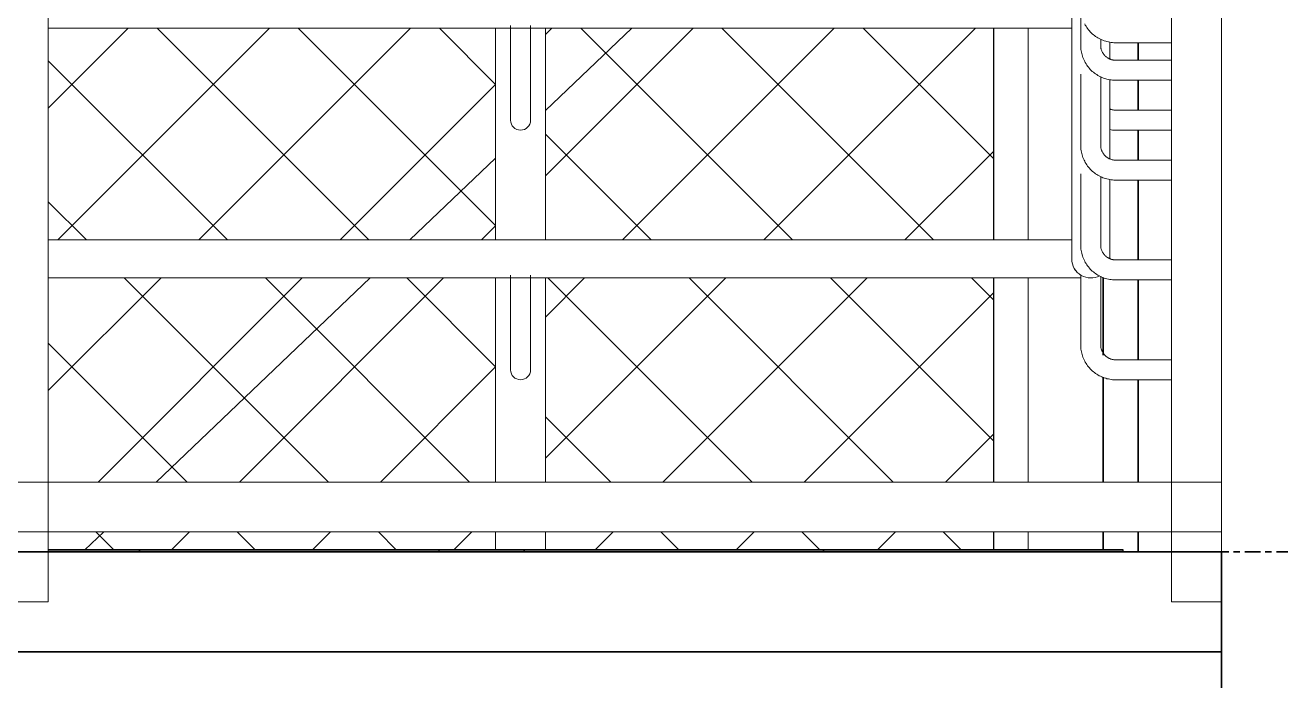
# Model space of a CAD drawing. Header units: millimetres. Extents: x -187664 to 435448, y -313239 to 299894.
# Drawn here: x 84035 to 85293, y -225474 to -224818 of the extents above; entities that cross this region are included whole.
import ezdxf

# ---------------------------------------------------------------- set-up
doc = ezdxf.new("R2010")
doc.units = ezdxf.units.MM
doc.linetypes.add('Centre', pattern=[31.75, 6.35, -4.7625, 15.875, -4.7625])
doc.layers.add('000 - EXISTING_CANOPY_MAIN_COLOR_1', color=7, linetype='Continuous')
for name, color, linetype, lineweight in [('A-DOOR-E', 7, 'Continuous', 25), ('A-DOOR-FRAM', 7, 'Continuous', 9), ('A-DOOR-OPNG', 7, 'Continuous', 9), ('A-FLOR-E', 7, 'Continuous', 35), ('A-FLOR-HRAL', 7, 'Continuous', 25), ('A-FLOR-LEVL', 7, 'Continuous', 35), ('A-FLOR-LEVL-E', 7, 'Continuous', 35), ('A-GENM', 7, 'Continuous', 9), ('I-WALL-E', 7, 'Continuous', 35), ('WALL-E', 7, 'Continuous', 35)]:
    doc.layers.add(name, color=color, linetype=linetype, lineweight=lineweight)

# ---------------------------------------------------------------- blocks, each defined once
blk = doc.blocks.new('Ramp - Ramp-6647670-2150-01 ENTRANCE 1 ELEVATION 4')
at = {"layer": '000 - EXISTING_CANOPY_MAIN_COLOR_1', "color": 7}
for p, q in [((17880.5, 102545.7), (17880.5, 102212.4)), ((17880.5, 102545.7), (17880.5, 102495.6)), ((17880.5, 102162.2), (17880.5, 102495.6))]:
    blk.add_line(p, q, dxfattribs=at)
blk = doc.blocks.new('Railing - RL7_Baluster Post-12396229-2150-01 ENTRANCE 1 ELEVATION 4')
at = {"layer": 'A-FLOR-HRAL', "color": 7, "lineweight": 9}
for p, q in [((17830.5, 102620), (17830.5, 103562.4)), ((17830.5, 102620), (17830.5, 103562.4)), ((17880.5, 103562.4), (17880.5, 102462.4)), ((17880.5, 102462.4), (17880.5, 103562.4)), ((17739.5, 103095), (17739.5, 103057.4)), ((17759.5, 103057.4), (17759.5, 103063.6)), ((17830.5, 103042.4), (17774.5, 103042.4)), ((17830.5, 103032.4), (17830.5, 103040.8)), ((17830.5, 103040.8), (17830.5, 103032.4)), ((17830.5, 103032.4), (17830.5, 103023.7)), ((17830.5, 103023.7), (17830.5, 103032.4)), ((17774.5, 103022.4), (17830.5, 103022.4)), ((17830.5, 102550), (17830.5, 102570)), ((17830.5, 102550), (17830.5, 102570))]:
    blk.add_line(p, q, dxfattribs=at)
at = {"layer": 'A-FLOR-HRAL', "color": 7, "lineweight": 9, "flags": 128}
for points in [[(17739.5, 103057.4), (17739.5, 103056), (17739.6, 103054.6), (17739.7, 103053.2), (17739.9, 103051.8), (17740.2, 103050.5), (17740.5, 103049.1), (17740.9, 103047.7), (17741.3, 103046.4), (17741.7, 103045.1), (17742.3, 103043.8), (17742.8, 103042.5), (17743.5, 103041.2), (17744.1, 103040), (17744.8, 103038.8), (17745.6, 103037.6), (17746.4, 103036.5), (17747.3, 103035.4), (17748.2, 103034.3), (17749.1, 103033.3), (17750.1, 103032.3), (17751.1, 103031.3), (17752.2, 103030.4), (17753.3, 103029.6), (17754.4, 103028.7), (17755.6, 103028), (17756.8, 103027.2), (17758, 103026.5), (17759.2, 103025.9), (17760.5, 103025.3), (17761.8, 103024.8), (17763.1, 103024.3), (17764.5, 103023.9), (17765.8, 103023.5), (17767.2, 103023.2), (17768.5, 103022.9), (17769.9, 103022.7), (17771.3, 103022.5), (17772.7, 103022.4), (17774.1, 103022.4), (17774.5, 103022.4)], [(17774.5, 103042.4), (17773.9, 103042.4), (17773.3, 103042.5), (17772.7, 103042.5), (17772.1, 103042.6), (17771.5, 103042.7), (17770.9, 103042.8), (17770.4, 103043), (17769.8, 103043.2), (17769.2, 103043.4), (17768.7, 103043.6), (17768.1, 103043.8), (17767.6, 103044.1), (17767, 103044.4), (17766.5, 103044.7), (17766, 103045), (17765.5, 103045.4), (17765.1, 103045.7), (17764.6, 103046.1), (17764.2, 103046.5), (17763.7, 103047), (17763.3, 103047.4), (17762.9, 103047.8), (17762.6, 103048.3), (17762.2, 103048.8), (17761.9, 103049.3), (17761.6, 103049.8), (17761.3, 103050.3), (17761, 103050.9), (17760.7, 103051.4), (17760.5, 103052), (17760.3, 103052.5), (17760.1, 103053.1), (17760, 103053.7), (17759.8, 103054.3), (17759.7, 103054.9), (17759.6, 103055.4), (17759.6, 103056), (17759.5, 103056.6), (17759.5, 103057.2), (17759.5, 103057.4)]]:
    blk.add_lwpolyline(points, dxfattribs=at)
blk = doc.blocks.new('Railing - RL7_Baluster Post-V143-2150-01 ENTRANCE 1 ELEVATION 4')
at = {"layer": 'A-FLOR-HRAL', "color": 7, "lineweight": 9}
for p, q in [((17830.5, 102620), (17830.5, 103462.4)), ((17830.5, 102620), (17830.5, 103462.4)), ((17880.5, 103462.4), (17880.5, 102362.4)), ((17880.5, 102362.4), (17880.5, 103462.4)), ((17739.5, 103028.5), (17739.5, 102957.4)), ((17759.5, 102957.4), (17759.5, 103026.1)), ((17830.5, 102942.4), (17774.5, 102942.4)), ((17830.5, 102932.4), (17830.5, 102941.1)), ((17830.5, 102941.1), (17830.5, 102932.4)), ((17830.5, 102932.4), (17830.5, 102923.7)), ((17830.5, 102923.7), (17830.5, 102932.4)), ((17774.5, 102922.4), (17830.5, 102922.4)), ((17830.5, 102550), (17830.5, 102570)), ((17830.5, 102550), (17830.5, 102570))]:
    blk.add_line(p, q, dxfattribs=at)
at = {"layer": 'A-FLOR-HRAL', "color": 7, "lineweight": 9, "flags": 128}
for points in [[(17739.5, 102957.4), (17739.5, 102956), (17739.6, 102954.6), (17739.7, 102953.2), (17739.9, 102951.8), (17740.2, 102950.5), (17740.5, 102949.1), (17740.9, 102947.7), (17741.3, 102946.4), (17741.7, 102945.1), (17742.3, 102943.8), (17742.8, 102942.5), (17743.5, 102941.2), (17744.1, 102940), (17744.8, 102938.8), (17745.6, 102937.6), (17746.4, 102936.5), (17747.3, 102935.4), (17748.2, 102934.3), (17749.1, 102933.3), (17750.1, 102932.3), (17751.1, 102931.3), (17752.2, 102930.4), (17753.3, 102929.6), (17754.4, 102928.7), (17755.6, 102928), (17756.8, 102927.2), (17758, 102926.5), (17759.2, 102925.9), (17760.5, 102925.3), (17761.8, 102924.8), (17763.1, 102924.3), (17764.5, 102923.9), (17765.8, 102923.5), (17767.2, 102923.2), (17768.5, 102922.9), (17769.9, 102922.7), (17771.3, 102922.5), (17772.7, 102922.4), (17774.1, 102922.4), (17774.5, 102922.4)], [(17774.5, 102942.4), (17773.9, 102942.4), (17773.3, 102942.5), (17772.7, 102942.5), (17772.1, 102942.6), (17771.5, 102942.7), (17770.9, 102942.8), (17770.4, 102943), (17769.8, 102943.2), (17769.2, 102943.4), (17768.7, 102943.6), (17768.1, 102943.8), (17767.6, 102944.1), (17767, 102944.4), (17766.5, 102944.7), (17766, 102945), (17765.5, 102945.4), (17765.1, 102945.7), (17764.6, 102946.1), (17764.2, 102946.5), (17763.7, 102947), (17763.3, 102947.4), (17762.9, 102947.8), (17762.6, 102948.3), (17762.2, 102948.8), (17761.9, 102949.3), (17761.6, 102949.8), (17761.3, 102950.3), (17761, 102950.9), (17760.7, 102951.4), (17760.5, 102952), (17760.3, 102952.5), (17760.1, 102953.1), (17760, 102953.7), (17759.8, 102954.3), (17759.7, 102954.9), (17759.6, 102955.4), (17759.6, 102956), (17759.5, 102956.6), (17759.5, 102957.2), (17759.5, 102957.4)]]:
    blk.add_lwpolyline(points, dxfattribs=at)
blk = doc.blocks.new('Railing - RL7_Baluster Post-V144-2150-01 ENTRANCE 1 ELEVATION 4')
at = {"layer": 'A-FLOR-HRAL', "color": 7, "lineweight": 9}
for p, q in [((17830.5, 102620), (17830.5, 103362.4)), ((17830.5, 102620), (17830.5, 103362.4)), ((17880.5, 103362.4), (17880.5, 102262.4)), ((17880.5, 102262.4), (17880.5, 103362.4)), ((17830.5, 103079.8), (17830.5, 103073.7)), ((17830.5, 103073.7), (17830.5, 103079.8)), ((17739.5, 102928.5), (17739.5, 102857.4)), ((17759.5, 102857.4), (17759.5, 102926.1)), ((17830.5, 102842.4), (17774.5, 102842.4)), ((17830.5, 102832.4), (17830.5, 102841.1)), ((17830.5, 102841.1), (17830.5, 102832.4)), ((17830.5, 102832.4), (17830.5, 102823.7)), ((17830.5, 102823.7), (17830.5, 102832.4)), ((17774.5, 102822.4), (17830.5, 102822.4)), ((17830.5, 102550), (17830.5, 102570)), ((17830.5, 102550), (17830.5, 102570))]:
    blk.add_line(p, q, dxfattribs=at)
at = {"layer": 'A-FLOR-HRAL', "color": 7, "lineweight": 9, "flags": 128}
for points in [[(17739.5, 102857.4), (17739.5, 102856), (17739.6, 102854.6), (17739.7, 102853.2), (17739.9, 102851.8), (17740.2, 102850.5), (17740.5, 102849.1), (17740.9, 102847.7), (17741.3, 102846.4), (17741.7, 102845.1), (17742.3, 102843.8), (17742.8, 102842.5), (17743.5, 102841.2), (17744.1, 102840), (17744.8, 102838.8), (17745.6, 102837.6), (17746.4, 102836.5), (17747.3, 102835.4), (17748.2, 102834.3), (17749.1, 102833.3), (17750.1, 102832.3), (17751.1, 102831.3), (17752.2, 102830.4), (17753.3, 102829.6), (17754.4, 102828.7), (17755.6, 102828), (17756.8, 102827.2), (17758, 102826.5), (17759.2, 102825.9), (17760.5, 102825.3), (17761.8, 102824.8), (17763.1, 102824.3), (17764.5, 102823.9), (17765.8, 102823.5), (17767.2, 102823.2), (17768.5, 102822.9), (17769.9, 102822.7), (17771.3, 102822.5), (17772.7, 102822.4), (17774.1, 102822.4), (17774.5, 102822.4)], [(17774.5, 102842.4), (17773.9, 102842.4), (17773.3, 102842.5), (17772.7, 102842.5), (17772.1, 102842.6), (17771.5, 102842.7), (17770.9, 102842.8), (17770.4, 102843), (17769.8, 102843.2), (17769.2, 102843.4), (17768.7, 102843.6), (17768.1, 102843.8), (17767.6, 102844.1), (17767, 102844.4), (17766.5, 102844.7), (17766, 102845), (17765.5, 102845.4), (17765.1, 102845.7), (17764.6, 102846.1), (17764.2, 102846.5), (17763.7, 102847), (17763.3, 102847.4), (17762.9, 102847.8), (17762.6, 102848.3), (17762.2, 102848.8), (17761.9, 102849.3), (17761.6, 102849.8), (17761.3, 102850.3), (17761, 102850.9), (17760.7, 102851.4), (17760.5, 102852), (17760.3, 102852.5), (17760.1, 102853.1), (17760, 102853.7), (17759.8, 102854.3), (17759.7, 102854.9), (17759.6, 102855.4), (17759.6, 102856), (17759.5, 102856.6), (17759.5, 102857.2), (17759.5, 102857.4)]]:
    blk.add_lwpolyline(points, dxfattribs=at)
blk = doc.blocks.new('Railing - RL7_Baluster Post-V145-2150-01 ENTRANCE 1 ELEVATION 4')
at = {"layer": 'A-FLOR-HRAL', "color": 7, "lineweight": 9}
for p, q in [((17830.5, 102620), (17830.5, 103262.4)), ((17830.5, 102620), (17830.5, 103262.4)), ((17880.5, 103262.4), (17880.5, 102162.4)), ((17880.5, 102162.4), (17880.5, 103262.4)), ((17830.5, 102982.4), (17830.5, 102991.1)), ((17830.5, 102991.1), (17830.5, 102982.4)), ((17830.5, 102982.4), (17830.5, 102973.7)), ((17830.5, 102973.7), (17830.5, 102982.4)), ((17830.5, 102732.4), (17830.5, 102741.1)), ((17830.5, 102741.1), (17830.5, 102732.4)), ((17830.5, 102732.4), (17830.5, 102723.7)), ((17830.5, 102723.7), (17830.5, 102732.4)), ((17830.5, 102550), (17830.5, 102570)), ((17830.5, 102550), (17830.5, 102570))]:
    blk.add_line(p, q, dxfattribs=at)
at = {"layer": 'A-FLOR-HRAL', "color": 7, "lineweight": 9, "flags": 128}
for points in [[(17774.5, 102992.4), (17773.9, 102992.4), (17773.3, 102992.5), (17772.7, 102992.5), (17772.1, 102992.6), (17771.5, 102992.7), (17770.9, 102992.8), (17770.4, 102993), (17769.8, 102993.2), (17769.2, 102993.4), (17768.7, 102993.6)], [(17768.5, 102972.9), (17769.9, 102972.7), (17771.3, 102972.5), (17772.7, 102972.4), (17774.1, 102972.4), (17774.5, 102972.4)], [(17739.5, 102757.4), (17739.5, 102756), (17739.6, 102754.6), (17739.7, 102753.2), (17739.9, 102751.8), (17740.2, 102750.5), (17740.5, 102749.1), (17740.9, 102747.7), (17741.3, 102746.4), (17741.7, 102745.1), (17742.3, 102743.8), (17742.8, 102742.5), (17743.5, 102741.2), (17744.1, 102740), (17744.8, 102738.8), (17745.6, 102737.6)], [(17760.3, 102752.5), (17760.1, 102753.1), (17760, 102753.7), (17759.8, 102754.3), (17759.7, 102754.9), (17759.6, 102755.4), (17759.6, 102756), (17759.5, 102756.6), (17759.5, 102757.2), (17759.5, 102757.4)], [(17764.2, 102746.5), (17763.7, 102747), (17763.3, 102747.4), (17762.9, 102747.8), (17762.6, 102748.3), (17762.2, 102748.8), (17761.9, 102749.3), (17761.6, 102749.8), (17761.3, 102750.3), (17761, 102750.9)], [(17774.5, 102742.4), (17773.9, 102742.4), (17773.3, 102742.5), (17772.7, 102742.5), (17772.1, 102742.6), (17771.5, 102742.7), (17770.9, 102742.8), (17770.4, 102743), (17769.8, 102743.2), (17769.2, 102743.4), (17768.7, 102743.6)], [(17751.1, 102731.3), (17752.2, 102730.4), (17753.3, 102729.6), (17754.4, 102728.7)], [(17756.8, 102727.2), (17758, 102726.5), (17759.2, 102725.9), (17760.5, 102725.3), (17761.8, 102724.8), (17763.1, 102724.3), (17764.5, 102723.9), (17765.8, 102723.5), (17767.2, 102723.2), (17768.5, 102722.9), (17769.9, 102722.7), (17771.3, 102722.5), (17772.7, 102722.4), (17774.1, 102722.4), (17774.5, 102722.4)]]:
    blk.add_lwpolyline(points, dxfattribs=at)
blk = doc.blocks.new('Railing - RL7_Baluster Post-V146-2150-01 ENTRANCE 1 ELEVATION 4')
at = {"layer": 'A-FLOR-HRAL', "color": 7, "lineweight": 9}
for p, q in [((17153.5, 103074.4), (17153.5, 102862.4)), ((17153.5, 102862.4), (17153.5, 103074.4)), ((17168.5, 103077.3), (17168.5, 103007.4)), ((17188.5, 103007.4), (17188.5, 103077.3)), ((17203.5, 102862.4), (17203.5, 103074.4)), ((17203.5, 102862.4), (17203.5, 103074.4)), ((17153.5, 102824.4), (17153.5, 102620)), ((17153.5, 102620), (17153.5, 102824.4)), ((17168.5, 102827.3), (17168.5, 102757.4)), ((17188.5, 102757.4), (17188.5, 102827.3)), ((17203.5, 102620), (17203.5, 102824.4)), ((17203.5, 102620), (17203.5, 102824.4)), ((17153.5, 102570), (17153.5, 102552)), ((17153.5, 102552), (17153.5, 102570)), ((17203.5, 102552), (17203.5, 102570)), ((17203.5, 102552), (17203.5, 102570))]:
    blk.add_line(p, q, dxfattribs=at)
at = {"layer": 'A-FLOR-HRAL', "color": 7, "lineweight": 9, "flags": 128}
for points in [[(17168.5, 103007.4), (17168.5, 103006.4), (17168.5, 103005.4), (17168.5, 103004.4), (17168.5, 103003.4), (17168.5, 103002.4), (17168.5, 103001.5), (17168.5, 103000.5), (17168.5, 102999.5), (17168.5, 102998.6), (17168.5, 102997.7), (17168.5, 102996.8), (17168.5, 102995.9), (17168.5, 102995), (17168.5, 102994.1), (17168.5, 102993.3), (17168.5, 102992.5), (17168.5, 102991.7), (17168.5, 102990.9), (17168.5, 102990.2), (17168.5, 102989.5), (17168.5, 102988.8), (17168.5, 102988.1), (17168.5, 102987.5), (17168.5, 102986.9), (17168.5, 102986.4), (17168.5, 102985.8), (17168.5, 102985.4), (17168.5, 102984.9), (17168.5, 102984.5), (17168.5, 102984.1), (17168.5, 102983.8), (17168.5, 102983.5), (17168.5, 102983.2), (17168.5, 102983), (17168.5, 102982.8), (17168.5, 102982.6), (17168.5, 102982.5), (17168.5, 102982.4), (17168.5, 102982.4)], [(17188.5, 102982.4), (17188.5, 102982.4), (17188.5, 102982.5), (17188.5, 102982.6), (17188.5, 102982.7), (17188.5, 102982.9), (17188.5, 102983.1), (17188.5, 102983.4), (17188.5, 102983.7), (17188.5, 102984), (17188.5, 102984.4), (17188.5, 102984.8), (17188.5, 102985.2), (17188.5, 102985.7), (17188.5, 102986.2), (17188.5, 102986.8), (17188.5, 102987.4), (17188.5, 102988), (17188.5, 102988.6), (17188.5, 102989.3), (17188.5, 102990), (17188.5, 102990.7), (17188.5, 102991.5), (17188.5, 102992.3), (17188.5, 102993.1), (17188.5, 102993.9), (17188.5, 102994.7), (17188.5, 102995.6), (17188.5, 102996.5), (17188.5, 102997.4), (17188.5, 102998.3), (17188.5, 102999.3), (17188.5, 103000.2), (17188.5, 103001.2), (17188.5, 103002.2), (17188.5, 103003.2), (17188.5, 103004.1), (17188.5, 103005.1), (17188.5, 103006.1), (17188.5, 103007.1), (17188.5, 103007.4)], [(17168.5, 102757.4), (17168.5, 102756.4), (17168.5, 102755.4), (17168.5, 102754.4), (17168.5, 102753.4), (17168.5, 102752.4), (17168.5, 102751.5), (17168.5, 102750.5), (17168.5, 102749.5), (17168.5, 102748.6), (17168.5, 102747.7), (17168.5, 102746.8), (17168.5, 102745.9), (17168.5, 102745), (17168.5, 102744.1), (17168.5, 102743.3), (17168.5, 102742.5), (17168.5, 102741.7), (17168.5, 102740.9), (17168.5, 102740.2), (17168.5, 102739.5), (17168.5, 102738.8), (17168.5, 102738.1), (17168.5, 102737.5), (17168.5, 102736.9), (17168.5, 102736.4), (17168.5, 102735.8), (17168.5, 102735.4), (17168.5, 102734.9), (17168.5, 102734.5), (17168.5, 102734.1), (17168.5, 102733.8), (17168.5, 102733.5), (17168.5, 102733.2), (17168.5, 102733), (17168.5, 102732.8), (17168.5, 102732.6), (17168.5, 102732.5), (17168.5, 102732.4), (17168.5, 102732.4)], [(17188.5, 102732.4), (17188.5, 102732.4), (17188.5, 102732.5), (17188.5, 102732.6), (17188.5, 102732.7), (17188.5, 102732.9), (17188.5, 102733.1), (17188.5, 102733.4), (17188.5, 102733.7), (17188.5, 102734), (17188.5, 102734.4), (17188.5, 102734.8), (17188.5, 102735.2), (17188.5, 102735.7), (17188.5, 102736.2), (17188.5, 102736.8), (17188.5, 102737.4), (17188.5, 102738), (17188.5, 102738.6), (17188.5, 102739.3), (17188.5, 102740), (17188.5, 102740.7), (17188.5, 102741.5), (17188.5, 102742.3), (17188.5, 102743.1), (17188.5, 102743.9), (17188.5, 102744.7), (17188.5, 102745.6), (17188.5, 102746.5), (17188.5, 102747.4), (17188.5, 102748.3), (17188.5, 102749.3), (17188.5, 102750.2), (17188.5, 102751.2), (17188.5, 102752.2), (17188.5, 102753.2), (17188.5, 102754.1), (17188.5, 102755.1), (17188.5, 102756.1), (17188.5, 102757.1), (17188.5, 102757.4)]]:
    blk.add_lwpolyline(points, dxfattribs=at)
at = {"layer": 'A-FLOR-HRAL', "color": 7, "lineweight": 9}
for centre, end in [((17178.5, 102982.4), 0), ((17178.5, 102732.4), 360)]:
    blk.add_arc(centre, 10, 180, end, dxfattribs=at)
blk = doc.blocks.new('Railing - RL7_Baluster Post-V153-2150-01 ENTRANCE 1 ELEVATION 4')
at = {"layer": '000 - EXISTING_CANOPY_MAIN_COLOR_1', "color": 7, "lineweight": 9}
for p, q in [((17830.5, 102620), (17830.5, 103262.4)), ((17830.5, 102620), (17830.5, 103262.4)), ((17880.5, 103262.4), (17880.5, 102162.4)), ((17880.5, 102162.4), (17880.5, 103262.4)), ((17830.5, 102992.4), (17774.5, 102992.4)), ((17830.5, 102982.4), (17830.5, 102991.1)), ((17830.5, 102991.1), (17830.5, 102982.4)), ((17830.5, 102982.4), (17830.5, 102973.7)), ((17830.5, 102973.7), (17830.5, 102982.4)), ((17774.5, 102972.4), (17830.5, 102972.4)), ((17739.5, 102827.3), (17739.5, 102757.4)), ((17759.5, 102757.4), (17759.5, 102826.1)), ((17830.5, 102742.4), (17774.5, 102742.4)), ((17830.5, 102732.4), (17830.5, 102741.1)), ((17830.5, 102741.1), (17830.5, 102732.4)), ((17830.5, 102732.4), (17830.5, 102723.7)), ((17830.5, 102723.7), (17830.5, 102732.4)), ((17774.5, 102722.4), (17830.5, 102722.4)), ((17830.5, 102550), (17830.5, 102570)), ((17830.5, 102550), (17830.5, 102570))]:
    blk.add_line(p, q, dxfattribs=at)
at = {"layer": '000 - EXISTING_CANOPY_MAIN_COLOR_1', "color": 7, "lineweight": 9, "flags": 128}
for points in [[(17774.5, 102992.4), (17773.9, 102992.4), (17773.3, 102992.5), (17772.7, 102992.5), (17772.1, 102992.6), (17771.5, 102992.7), (17770.9, 102992.8), (17770.4, 102993), (17769.8, 102993.2), (17769.2, 102993.4), (17768.7, 102993.6)], [(17768.5, 102972.9), (17769.9, 102972.7), (17771.3, 102972.5), (17772.7, 102972.4), (17774.1, 102972.4), (17774.5, 102972.4)], [(17739.5, 102757.4), (17739.5, 102756), (17739.6, 102754.6), (17739.7, 102753.2), (17739.9, 102751.8), (17740.2, 102750.5), (17740.5, 102749.1), (17740.9, 102747.7), (17741.3, 102746.4), (17741.7, 102745.1), (17742.3, 102743.8), (17742.8, 102742.5), (17743.5, 102741.2), (17744.1, 102740), (17744.8, 102738.8), (17745.6, 102737.6), (17746.4, 102736.5), (17747.3, 102735.4), (17748.2, 102734.3), (17749.1, 102733.3), (17750.1, 102732.3), (17751.1, 102731.3), (17752.2, 102730.4), (17753.3, 102729.6), (17754.4, 102728.7), (17755.6, 102728), (17756.8, 102727.2), (17758, 102726.5), (17759.2, 102725.9), (17760.5, 102725.3), (17761.8, 102724.8), (17763.1, 102724.3), (17764.5, 102723.9), (17765.8, 102723.5), (17767.2, 102723.2), (17768.5, 102722.9), (17769.9, 102722.7), (17771.3, 102722.5), (17772.7, 102722.4), (17774.1, 102722.4), (17774.5, 102722.4)], [(17774.5, 102742.4), (17773.9, 102742.4), (17773.3, 102742.5), (17772.7, 102742.5), (17772.1, 102742.6), (17771.5, 102742.7), (17770.9, 102742.8), (17770.4, 102743), (17769.8, 102743.2), (17769.2, 102743.4), (17768.7, 102743.6), (17768.1, 102743.8), (17767.6, 102744.1), (17767, 102744.4), (17766.5, 102744.7), (17766, 102745), (17765.5, 102745.4), (17765.1, 102745.7), (17764.6, 102746.1), (17764.2, 102746.5), (17763.7, 102747), (17763.3, 102747.4), (17762.9, 102747.8), (17762.6, 102748.3), (17762.2, 102748.8), (17761.9, 102749.3), (17761.6, 102749.8), (17761.3, 102750.3), (17761, 102750.9), (17760.7, 102751.4), (17760.5, 102752), (17760.3, 102752.5), (17760.1, 102753.1), (17760, 102753.7), (17759.8, 102754.3), (17759.7, 102754.9), (17759.6, 102755.4), (17759.6, 102756), (17759.5, 102756.6), (17759.5, 102757.2), (17759.5, 102757.4)]]:
    blk.add_lwpolyline(points, dxfattribs=at)
blk = doc.blocks.new('Railing - RL7_Baluster Post-V154-2150-01 ENTRANCE 1 ELEVATION 4')
at = {"layer": '000 - EXISTING_CANOPY_MAIN_COLOR_1', "color": 7, "lineweight": 9}
for p, q in [((17830.5, 103262.4), (17830.5, 102620)), ((17830.5, 102620), (17830.5, 103262.4)), ((17880.5, 102162.4), (17880.5, 103262.4)), ((17880.5, 102162.4), (17880.5, 103262.4)), ((17830.5, 102570), (17830.5, 102550)), ((17830.5, 102550), (17830.5, 102570))]:
    blk.add_line(p, q, dxfattribs=at)
blk = doc.blocks.new('Railing - RL7_Baluster Post-V157-2150-01 ENTRANCE 1 ELEVATION 4')
at = {"layer": '000 - EXISTING_CANOPY_MAIN_COLOR_1', "color": 7, "lineweight": 9}
for p, q in [((17880.5, 103635.3), (17880.5, 102535.3)), ((17880.5, 102535.3), (17880.5, 103635.3)), ((17830.5, 102620), (17830.5, 103600)), ((17830.5, 102620), (17830.5, 103600)), ((17830.5, 102550), (17830.5, 102570)), ((17830.5, 102550), (17830.5, 102570))]:
    blk.add_line(p, q, dxfattribs=at)
blk = doc.blocks.new('Railing - Railing-6648742-2150-01 ENTRANCE 1 ELEVATION 4')
at = {"layer": 'A-FLOR-HRAL', "color": 7, "lineweight": 9}
for p, q in [((17730.5, 103162), (17730.5, 102843.4)), ((16705.5, 103074.4), (17730.5, 103074.4)), ((17768.5, 103043.2), (17768.5, 103060.3)), ((17768.5, 102943.2), (17768.5, 103023)), ((17768.5, 102843.4), (17768.5, 102923)), ((17730.5, 102862.4), (16705.5, 102862.4)), ((16705.5, 102824.4), (17739.5, 102824.4)), ((17830.5, 102657.4), (17830.5, 102620)), ((17830.5, 102657.4), (17830.5, 102620)), ((17880.5, 102607.2), (17880.5, 102657.4)), ((17880.5, 102282.4), (17880.5, 102657.4)), ((17880.5, 102232.4), (17880.5, 102607.2)), ((17830.5, 102550), (17830.5, 102570)), ((17830.5, 102570), (17830.5, 102550))]:
    blk.add_line(p, q, dxfattribs=at)
for points, knots in [([(17739.5, 102827.3), (17739.3, 102827.4), (17738.8, 102827.7), (17737.6, 102828.6), (17736.3, 102829.7), (17735.2, 102830.9), (17734.1, 102832.1), (17733, 102833.9), (17731.9, 102836.1), (17730.8, 102839.3), (17730.5, 102841.7), (17730.5, 102843.4)], [0.6772553, 0.6772553, 0.6772553, 0.6772553, 0.6875, 0.7083333, 0.75, 0.7708333, 0.7916667, 0.8333333, 0.875, 0.9166667, 1, 1, 1, 1]), ([(17758.3, 102826.6), (17755.6, 102825.2), (17749.2, 102823.6), (17739.6, 102826.2), (17732.3, 102833.5), (17730.5, 102840.1), (17730.5, 102843.4)], [0.346016, 0.346016, 0.346016, 0.346016, 0.5, 0.6666667, 0.8333333, 1, 1, 1, 1])]:
    blk.add_open_spline(points, degree=3, knots=knots, dxfattribs=at)
at = {"color": 7}
for name in ['Railing - RL7_Baluster Post-V157-2150-01 ENTRANCE 1 ELEVATION 4', 'Railing - RL7_Baluster Post-12396229-2150-01 ENTRANCE 1 ELEVATION 4', 'Railing - RL7_Baluster Post-V143-2150-01 ENTRANCE 1 ELEVATION 4', 'Railing - RL7_Baluster Post-V144-2150-01 ENTRANCE 1 ELEVATION 4', 'Railing - RL7_Baluster Post-V146-2150-01 ENTRANCE 1 ELEVATION 4', 'Railing - RL7_Baluster Post-V145-2150-01 ENTRANCE 1 ELEVATION 4', 'Railing - RL7_Baluster Post-V153-2150-01 ENTRANCE 1 ELEVATION 4', 'Railing - RL7_Baluster Post-V154-2150-01 ENTRANCE 1 ELEVATION 4']:
    blk.add_blockref(name, (0, 0), dxfattribs=at)
blk = doc.blocks.new('Railing - RL7_Baluster Post-V161-2150-01 ENTRANCE 1 ELEVATION 4')
at = {"layer": '000 - EXISTING_CANOPY_MAIN_COLOR_1', "color": 7, "lineweight": 9}
for p, q in [((13105.5, 103600), (13105.5, 102500)), ((13105.5, 102620), (13105.5, 103600)), ((13105.5, 102550), (13105.5, 102570)), ((13105.5, 102500), (13055.5, 102500))]:
    blk.add_line(p, q, dxfattribs=at)
blk = doc.blocks.new('Railing - RL7_Baluster Post-V162-2150-01 ENTRANCE 1 ELEVATION 4')
at = {"layer": '000 - EXISTING_CANOPY_MAIN_COLOR_1', "color": 7, "lineweight": 9}
for p, q in [((17830.5, 102620), (17830.5, 103600)), ((17830.5, 102620), (17830.5, 103600)), ((17880.5, 103600), (17880.5, 102500)), ((17880.5, 102500), (17880.5, 103600)), ((17830.5, 103070), (17830.5, 103078.7)), ((17830.5, 103078.7), (17830.5, 103070)), ((17830.5, 103070), (17830.5, 103061.3)), ((17830.5, 103061.3), (17830.5, 103070)), ((17830.5, 102550), (17830.5, 102570)), ((17830.5, 102550), (17830.5, 102570))]:
    blk.add_line(p, q, dxfattribs=at)
at = {"layer": '000 - EXISTING_CANOPY_MAIN_COLOR_1', "color": 7, "lineweight": 9, "flags": 128}
for points in [[(17743.5, 103078.8), (17744.1, 103077.6), (17744.8, 103076.4), (17745.6, 103075.2)], [(17751.1, 103068.9), (17752.2, 103068), (17753.3, 103067.2), (17754.4, 103066.3)], [(17756.8, 103064.8), (17758, 103064.1), (17759.2, 103063.5), (17760.5, 103062.9), (17761.8, 103062.4), (17763.1, 103061.9), (17764.5, 103061.5), (17765.8, 103061.1), (17767.2, 103060.8), (17768.5, 103060.5), (17769.9, 103060.3), (17771.3, 103060.1), (17772.7, 103060), (17774.1, 103060), (17774.5, 103060)]]:
    blk.add_lwpolyline(points, dxfattribs=at)
blk = doc.blocks.new('Railing - RL7_Baluster Post-V164-2150-01 ENTRANCE 1 ELEVATION 4')
at = {"layer": '000 - EXISTING_CANOPY_MAIN_COLOR_1', "color": 7, "lineweight": 9}
for p, q in [((17830.5, 102620), (17830.5, 103600)), ((17830.5, 102500), (17830.5, 103600)), ((17880.5, 103600), (17880.5, 102500)), ((17880.5, 102500), (17880.5, 103600)), ((17830.5, 103070), (17830.5, 103078.7)), ((17830.5, 103078.7), (17830.5, 103070)), ((17830.5, 103070), (17830.5, 103061.3)), ((17830.5, 103061.3), (17830.5, 103070)), ((17774.5, 103060), (17830.5, 103060)), ((17830.5, 102550), (17830.5, 102570)), ((17880.5, 102500), (17830.5, 102500))]:
    blk.add_line(p, q, dxfattribs=at)
at = {"layer": '000 - EXISTING_CANOPY_MAIN_COLOR_1', "color": 7, "lineweight": 9, "flags": 128}
blk.add_lwpolyline([(17744.1, 103077.6), (17744.8, 103076.4), (17745.6, 103075.2), (17746.4, 103074.1), (17747.3, 103073), (17748.2, 103071.9), (17749.1, 103070.9), (17750.1, 103069.9), (17751.1, 103068.9), (17752.2, 103068), (17753.3, 103067.2), (17754.4, 103066.3), (17755.6, 103065.5), (17756.8, 103064.8), (17758, 103064.1), (17759.2, 103063.5), (17760.5, 103062.9), (17761.8, 103062.4), (17763.1, 103061.9), (17764.5, 103061.5), (17765.8, 103061.1), (17767.2, 103060.8), (17768.5, 103060.5), (17769.9, 103060.3), (17771.3, 103060.1), (17772.7, 103060), (17774.1, 103060), (17774.5, 103060)], dxfattribs=at)
blk = doc.blocks.new('Railing - Railing-6650173-2150-01 ENTRANCE 1 ELEVATION 4')
at = {"layer": '000 - EXISTING_CANOPY_MAIN_COLOR_1', "color": 7, "lineweight": 9}
for p, q in [((17880.5, 102620), (12627, 102620)), ((16705.5, 102620), (17830.5, 102620)), ((17880.5, 102620), (17880.5, 102570)), ((17880.5, 102620), (17880.5, 102570)), ((17880.5, 102570), (12627, 102570)), ((17830.5, 102570), (16705.5, 102570))]:
    blk.add_line(p, q, dxfattribs=at)
at = {"color": 7}
for name, p in [('Railing - RL7_Baluster Post-V161-2150-01 ENTRANCE 1 ELEVATION 4', (3600, 0)), ('Railing - RL7_Baluster Post-V162-2150-01 ENTRANCE 1 ELEVATION 4', (0, 0)), ('Railing - RL7_Baluster Post-V162-2150-01 ENTRANCE 1 ELEVATION 4', (0, 0)), ('Railing - RL7_Baluster Post-V164-2150-01 ENTRANCE 1 ELEVATION 4', (0, 0)), ('Railing - RL7_Baluster Post-V162-2150-01 ENTRANCE 1 ELEVATION 4', (0, 0))]:
    blk.add_blockref(name, p, dxfattribs=at)
blk = doc.blocks.new('DPA_GM_Tactile Tile Line Base - Decision Tactile-17919403-2150-01 ENTRANCE 1 ELEVATION 4')
at = {"layer": '000 - EXISTING_CANOPY_MAIN_COLOR_1', "color": 7}
for p, q in [((16705.5, 102552), (16882, 102552)), ((16882, 102552), (16705.5, 102552)), ((16882, 102552), (17182, 102552)), ((17182, 102552), (16882, 102552)), ((17182, 102550), (17182, 102552)), ((17182, 102550), (17182, 102552)), ((17182, 102552), (17482, 102552)), ((17482, 102552), (17182, 102552)), ((17182, 102552), (17182, 102550)), ((17182, 102550), (17182, 102552)), ((17482, 102550), (17482, 102552)), ((17482, 102550), (17482, 102552)), ((17482, 102552), (17782, 102552)), ((17782, 102552), (17482, 102552)), ((17482, 102552), (17482, 102550)), ((17482, 102550), (17482, 102552)), ((17782, 102550), (17782, 102552)), ((17782, 102550), (17782, 102552))]:
    blk.add_line(p, q, dxfattribs=at)
blk = doc.blocks.new('DPA_GM_Tactile Tile Line Base1 - Direction Tactile-17837117-2150-01 ENTRANCE 1 ELEVATION 4')
at = {"layer": 'A-GENM', "color": 7}
for p, q in [((17097, 102552), (16797, 102552)), ((16797, 102552), (17097, 102552)), ((16797, 102550), (16797, 102552)), ((16797, 102550), (16797, 102552)), ((17097, 102552), (16797, 102552)), ((16797, 102552), (17097, 102552)), ((16797, 102550), (16797, 102552)), ((16797, 102550), (16797, 102552)), ((17097, 102552), (16797, 102552)), ((16797, 102552), (17097, 102552)), ((16797, 102550), (16797, 102552)), ((16797, 102550), (16797, 102552)), ((17097, 102552), (17097, 102550)), ((17097, 102550), (17097, 102552)), ((17097, 102552), (17097, 102550)), ((17097, 102550), (17097, 102552)), ((17097, 102552), (17097, 102550)), ((17097, 102550), (17097, 102552))]:
    blk.add_line(p, q, dxfattribs=at)
blk = doc.blocks.new('DPA_GM_Tactile Tile Line Base - Decision Tactile-7530577-2150-01 ENTRANCE 1 ELEVATION 4')
at = {"layer": '000 - EXISTING_CANOPY_MAIN_COLOR_1', "color": 7}
for p, q in [((16497, 102552), (16655.5, 102552)), ((16655.5, 102552), (16497, 102552)), ((16497, 102552), (16497, 102550)), ((16497, 102550), (16497, 102552)), ((16705.5, 102552), (16797, 102552)), ((16797, 102552), (16705.5, 102552)), ((16797, 102550), (16797, 102552)), ((16797, 102550), (16797, 102552)), ((16797, 102552), (17097, 102552)), ((17097, 102552), (16797, 102552)), ((16797, 102552), (16797, 102550)), ((16797, 102550), (16797, 102552)), ((17097, 102550), (17097, 102552)), ((17097, 102550), (17097, 102552))]:
    blk.add_line(p, q, dxfattribs=at)
blk = doc.blocks.new('DPA_DR-SG-SW  REVERSE - D1_1000x2150 mm-12826290-2150-01 ENTRANCE 1 ELEVATION 4')
at = {"layer": '000 - EXISTING_CANOPY_MAIN_COLOR_1', "color": 7}
for p, q in [((17797, 103060.3), (17797, 103042.1)), ((17797, 103042.1), (17797, 103060.3)), ((17797, 103022.7), (17797, 102992.1)), ((17797, 102992.1), (17797, 103022.7)), ((17797, 102972.7), (17797, 102942.1)), ((17797, 102942.1), (17797, 102972.7)), ((17797, 102922.7), (17797, 102842.1)), ((17797, 102842.1), (17797, 102922.7)), ((17762, 102825), (17762, 102747)), ((17762, 102825), (17762, 102747)), ((17762, 102825), (17762, 102747)), ((17762, 102747), (17762, 102825)), ((17797, 102822.7), (17797, 102742.1)), ((17797, 102742.1), (17797, 102822.7)), ((17762, 102725), (17762, 102620)), ((17762, 102725), (17762, 102620)), ((17762, 102725), (17762, 102620)), ((17762, 102620), (17762, 102725)), ((17797, 102722.7), (17797, 102620)), ((17797, 102620), (17797, 102722.7)), ((17762, 102570), (17762, 102552)), ((17762, 102570), (17762, 102552)), ((17762, 102570), (17762, 102552)), ((17762, 102552), (17762, 102570)), ((17797, 102570), (17797, 102550)), ((17797, 102550), (17797, 102570))]:
    blk.add_line(p, q, dxfattribs=at)
blk = doc.blocks.new('DR-SG-SW-Wire Screen - 1100x2000 mm-12981475-2150-01 ENTRANCE 1 ELEVATION 4')
at = {"layer": 'A-DOOR-E', "lineweight": 9}
h = blk.add_hatch(dxfattribs=at)
h.set_pattern_fill('FP_7', style=0, pattern_type=2)
h.set_pattern_definition([(135, (19452.29, 102654.86), (70.7107, 70.7107), []), (45, (19452.29, 102654.86), (70.7107, -70.7107), [])])
h.paths.add_polyline_path([(17203.5, 102552), (17652, 102552), (17652, 102570), (17203.5, 102570)])
h.paths.add_polyline_path([(17097, 102552), (17153.5, 102552), (17153.5, 102570), (16705.5, 102570), (16705.5, 102552), (16896.9, 102552)])
h.paths.add_polyline_path([(16622, 102552), (16655.5, 102552), (16655.5, 102570), (16622, 102570)])
h.paths.add_polyline_path([(17229.2, 102620), (17652, 102620), (17652, 102824.4), (17203.5, 102824.4), (17203.5, 102620), (17209.2, 102620)])
h.paths.add_polyline_path([(17153.5, 102620), (17153.5, 102824.4), (16705.5, 102824.4), (16705.5, 102620), (16896.9, 102620)])
h.paths.add_polyline_path([(16622, 102620), (16655.5, 102620), (16655.5, 102824.4), (16622, 102824.4), (16622, 102688.9)])
h.paths.add_polyline_path([(17287.3, 102862.4), (17652, 102862.4), (17652, 103074.4), (17203.5, 103074.4), (17203.5, 102862.4), (17248.2, 102862.4)])
h.paths.add_polyline_path([(17153.5, 102862.4), (17153.5, 103074.4), (16705.5, 103074.4), (16705.5, 102862.4), (17053, 102862.4)])
h.paths.add_polyline_path([(16655.5, 102862.4), (16655.5, 103074.4), (16622, 103074.4), (16622, 102862.4)])
h.paths.add_polyline_path([(17153.5, 103112.4), (17153.5, 103162), (16705.5, 103162), (16705.5, 103112.4), (17053, 103112.4)])
h.paths.add_polyline_path([(17203.5, 103112.4), (17652, 103112.4), (17652, 103162), (17203.5, 103162), (17203.5, 103158)])
h.paths.add_polyline_path([(16655.5, 103112.4), (16655.5, 103162), (16622, 103162), (16622, 103112.4)])
h.paths.add_polyline_path([(16896.9, 103200), (17153.5, 103200), (17153.5, 103262.4), (16705.5, 103262.4), (16705.5, 103200), (16740.7, 103200)])
h.paths.add_polyline_path([(17443.4, 103200), (17652, 103200), (17652, 103262.4), (17203.5, 103262.4), (17203.5, 103200), (17365.3, 103200)])
h.paths.add_polyline_path([(16655.5, 103200), (16655.5, 103262.4), (16622, 103262.4), (16622, 103200)])
h.paths.add_polyline_path([(16622, 103312.4), (16655.5, 103312.4), (16655.5, 103393.8), (16651.3, 103390.6), (16635.4, 103369.9), (16625.4, 103345.7), (16622, 103314.4)])
h.paths.add_polyline_path([(16705.5, 103312.4), (17652, 103312.4), (17652, 103319.9), (17648.6, 103345.7), (17638.6, 103369.9), (17620.1, 103392.6), (17599.6, 103407.5), (17588.6, 103412), (16705.5, 103412), (16705.5, 103314.4)])
at = {"layer": 'A-DOOR-E', "color": 7}
for p, q in [((17652, 103074.4), (17652, 102862.4)), ((17652, 103074.4), (17652, 102862.4)), ((17652, 102824.4), (17652, 102620)), ((17652, 102824.4), (17652, 102620)), ((17652, 102570), (17652, 102552)), ((17652, 102570), (17652, 102552))]:
    blk.add_line(p, q, dxfattribs=at)
at = {"layer": 'A-DOOR-FRAM', "color": 7}
for p, q in [((17687, 102862.4), (17687, 103074.4)), ((17687, 102620), (17687, 102824.4)), ((17687, 102552), (17687, 102570))]:
    blk.add_line(p, q, dxfattribs=at)
at = {"layer": 'A-DOOR-OPNG', "color": 7}
for p, q in [((17289.9, 103074.4), (17203.5, 102992)), ((17153.5, 102944.4), (17067.6, 102862.4)), ((17027.8, 102824.4), (16813.5, 102620)), ((16761.1, 102570), (16742.2, 102552))]:
    blk.add_line(p, q, dxfattribs=at)

msp = doc.modelspace()

# ---------------------------------------------------------------- linework, layer by layer
at = {"layer": 'A-FLOR-E', "color": 7}
for p, q in [((79979.647, -225345.198), (85233.124, -225345.198)), ((85183.124, -225345.198), (85134.647, -225345.198)), ((85233.124, -225345.198), (85233.124, -225445.198)), ((85233.124, -225345.198), (85233.124, -225445.198)), ((85233.124, -225445.198), (79979.647, -225445.198)), ((83378.647, -225445.198), (85233.124, -225445.198))]:
    msp.add_line(p, q, dxfattribs=at)
at = {"layer": 'A-FLOR-LEVL', "color": 7, "linetype": 'Centre'}
msp.add_line((60861.22, -225345.198), (102094.163, -225345.198), dxfattribs=at)
at = {"layer": 'I-WALL-E', "color": 7}
for p, q in [((85149.647, -224853.135), (85149.647, -224834.857)), ((85149.647, -224834.857), (85149.647, -224853.135)), ((85149.647, -224903.135), (85149.647, -224872.454)), ((85149.647, -224872.454), (85149.647, -224903.135)), ((85149.647, -224953.135), (85149.647, -224922.454)), ((85149.647, -224922.454), (85149.647, -224953.135)), ((85149.647, -225053.135), (85149.647, -224972.454)), ((85149.647, -224972.454), (85149.647, -225053.135)), ((85149.647, -225153.135), (85149.647, -225072.454)), ((85149.647, -225072.454), (85149.647, -225153.135)), ((85149.647, -225275.198), (85149.647, -225172.454)), ((85149.647, -225172.454), (85149.647, -225275.198)), ((85149.647, -225345.198), (85149.647, -225325.198)), ((85149.647, -225325.198), (85149.647, -225345.198))]:
    msp.add_line(p, q, dxfattribs=at)
at = {"layer": 'WALL-E', "color": 7}
for p, q in [((85149.647, -224853.135), (85149.647, -224834.857)), ((85149.647, -224834.857), (85149.647, -224853.135)), ((85149.647, -224834.857), (85149.647, -224853.135)), ((85149.647, -224903.135), (85149.647, -224872.454)), ((85149.647, -224872.454), (85149.647, -224903.135)), ((85149.647, -224872.454), (85149.647, -224903.135)), ((85149.647, -224953.135), (85149.647, -224922.454)), ((85149.647, -224922.454), (85149.647, -224953.135)), ((85149.647, -224922.454), (85149.647, -224953.135)), ((85149.647, -225053.135), (85149.647, -224972.454)), ((85149.647, -224972.454), (85149.647, -225053.135)), ((85149.647, -224972.454), (85149.647, -225053.135)), ((85149.647, -225153.135), (85149.647, -225072.454)), ((85149.647, -225072.454), (85149.647, -225153.135)), ((85149.647, -225072.454), (85149.647, -225153.135)), ((85149.647, -225275.198), (85149.647, -225172.454)), ((85149.647, -225172.454), (85149.647, -225275.198)), ((85149.647, -225172.454), (85149.647, -225275.198)), ((85149.647, -225345.198), (85149.647, -225325.198)), ((85149.647, -225325.198), (85149.647, -225345.198)), ((85149.647, -225325.198), (85149.647, -225345.198)), ((85233.124, -225732.794), (85233.124, -225399.637)), ((85233.124, -225399.637), (85233.124, -225445.198)), ((85233.124, -225445.198), (80179.647, -225445.198)), ((80179.647, -225445.198), (85033.124, -225445.198)), ((85233.124, -225445.198), (85033.124, -225445.198)), ((85233.124, -226445.198), (85233.124, -225445.198))]:
    msp.add_line(p, q, dxfattribs=at)

# ---------------------------------------------------------------- block references
at = {"layer": 'A-DOOR-E', "color": 7}
for name in ['DPA_DR-SG-SW  REVERSE - D1_1000x2150 mm-12826290-2150-01 ENTRANCE 1 ELEVATION 4', 'DR-SG-SW-Wire Screen - 1100x2000 mm-12981475-2150-01 ENTRANCE 1 ELEVATION 4']:
    msp.add_blockref(name, (67352.626, -327895.198), dxfattribs=at)
at = {"layer": 'A-FLOR-HRAL', "color": 7, "lineweight": 9}
for name in ['Railing - Railing-6648742-2150-01 ENTRANCE 1 ELEVATION 4', 'Railing - Railing-6650173-2150-01 ENTRANCE 1 ELEVATION 4']:
    msp.add_blockref(name, (67352.626, -327895.198), dxfattribs=at)
at = {"layer": 'A-FLOR-LEVL-E', "color": 7}
msp.add_blockref('Ramp - Ramp-6647670-2150-01 ENTRANCE 1 ELEVATION 4', (67352.626, -327895.198), dxfattribs=at)
at = {"layer": 'A-GENM', "color": 7}
for name in ['DPA_GM_Tactile Tile Line Base - Decision Tactile-17919403-2150-01 ENTRANCE 1 ELEVATION 4', 'DPA_GM_Tactile Tile Line Base - Decision Tactile-7530577-2150-01 ENTRANCE 1 ELEVATION 4', 'DPA_GM_Tactile Tile Line Base - Decision Tactile-7530577-2150-01 ENTRANCE 1 ELEVATION 4', 'DPA_GM_Tactile Tile Line Base1 - Direction Tactile-17837117-2150-01 ENTRANCE 1 ELEVATION 4']:
    msp.add_blockref(name, (67352.626, -327895.198), dxfattribs=at)

doc.saveas('drawing.dxf')
